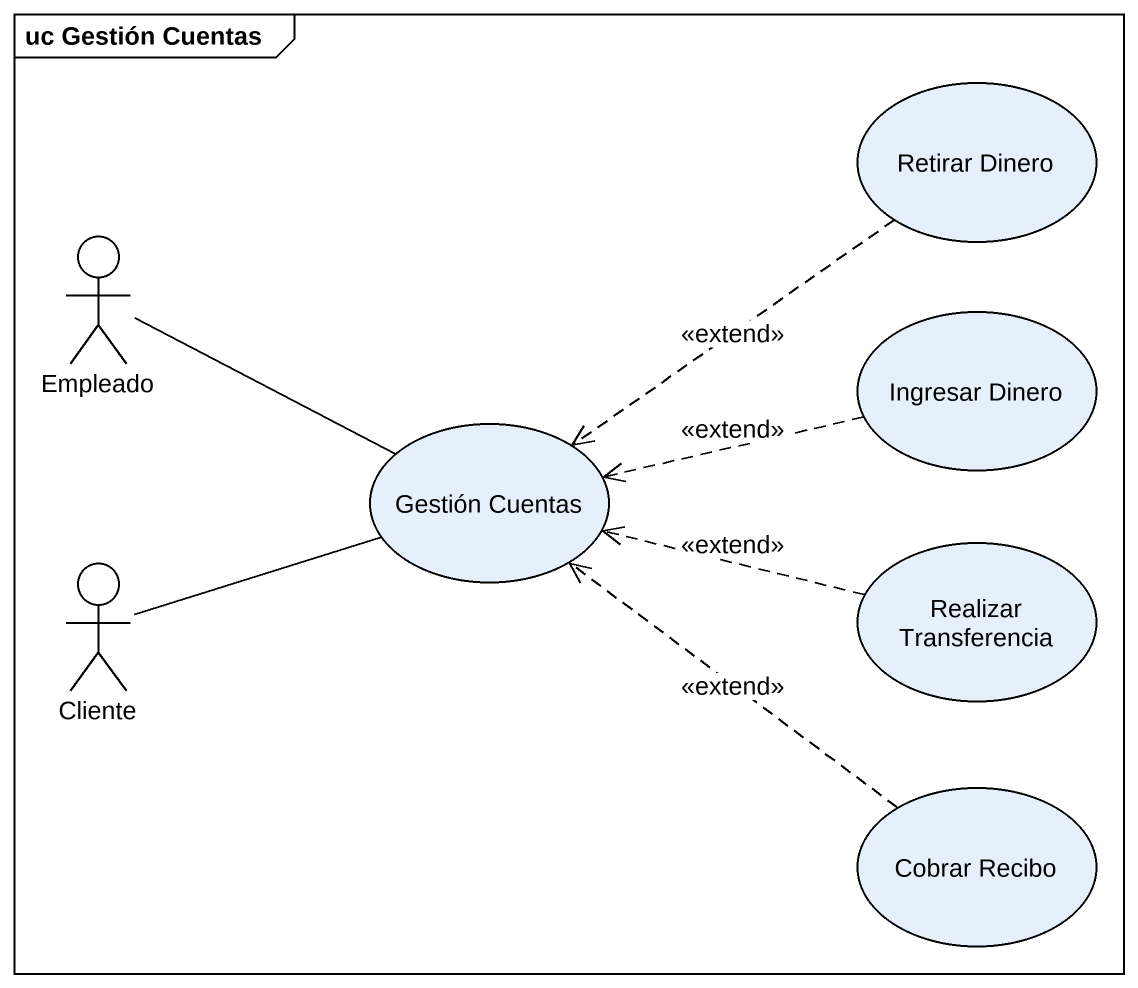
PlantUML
@startuml
mainframe uc Gestión Cuentas
usecase "Retirar Dinero" as Retirar_Dinero
actor Empleado
usecase "Ingresar Dinero" as Ingresar_Dinero
usecase "Gestión Cuentas" as Gestión_Cuentas
actor Cliente
usecase "Realizar Transferencia" as Realizar_Transferencia
usecase "Cobrar Recibo" as Cobrar_Recibo
Retirar_Dinero ..> Gestión_Cuentas : <<extend>>
Empleado -right- Gestión_Cuentas
Ingresar_Dinero .left.> Gestión_Cuentas : <<extend>>
Cliente -right- Gestión_Cuentas
Realizar_Transferencia .left.> Gestión_Cuentas : <<extend>>
Cobrar_Recibo .up.> Gestión_Cuentas : <<extend>>
@enduml
